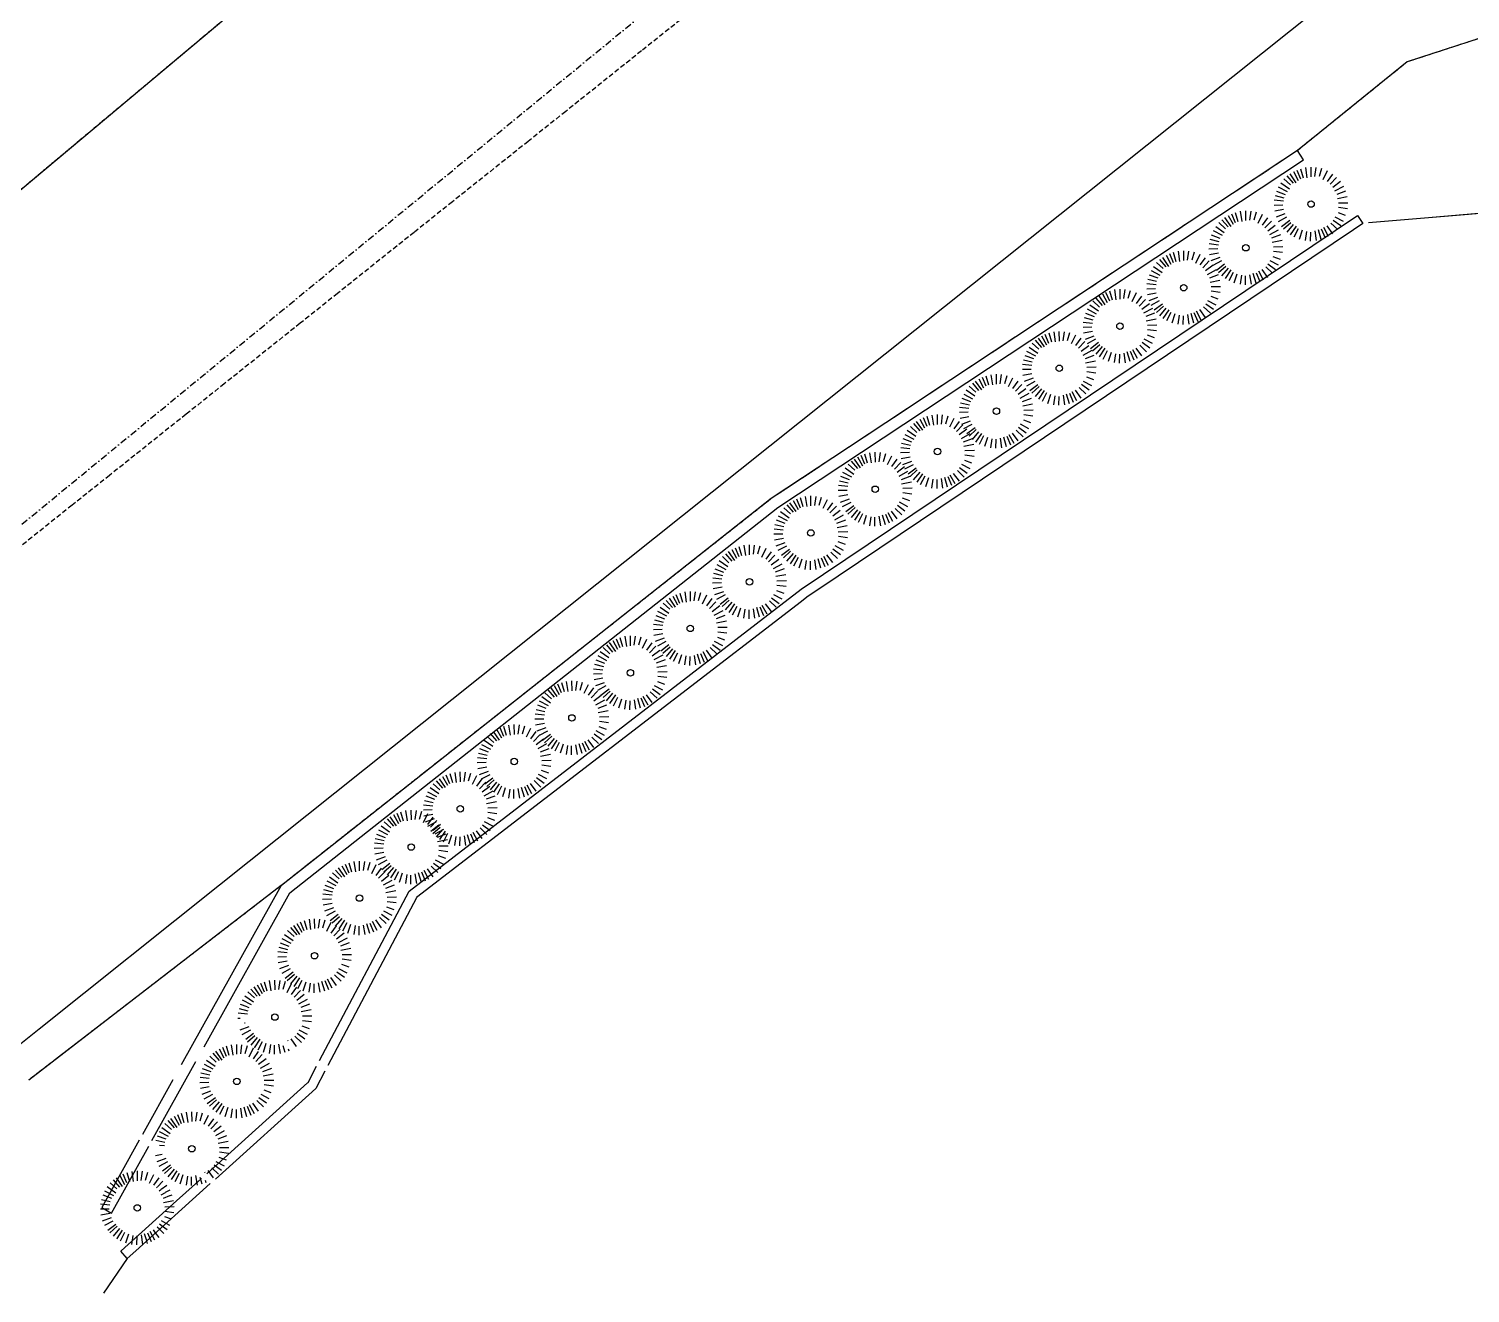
# Model space of a CAD drawing. Header units: inches. Extents: x -5728 to 15181, y 9834 to 15140.
# Drawn here: x 12240 to 13130, y 13302 to 14082 of the extents above; entities that cross this region are included whole.
import ezdxf

# ---------------------------------------------------------------- set-up
doc = ezdxf.new("R2010")
doc.units = ezdxf.units.IN
doc.header["$MEASUREMENT"] = 0
for name, pattern in [('IMPORT-DASHED2 _3_', [4.5, 3, -1.5]), ('IMPORT-HIDDEN2 _3_', [2.25, 1.5, -0.75]), ('IMPORT-SAN', [7.8, 4.2, -1.8, 0, -1.8])]:
    doc.linetypes.add(name, pattern=pattern)
for name, color, linetype, lineweight in [('1810 S Park Street_dwg', 147, 'Continuous', 9), ('V-NODE-PLNT-CNF-E', 147, 'Continuous', 9), ('V-PROP-PRCL', 147, 'Continuous', 9), ('V-ROAD-ASPH-E', 147, 'Continuous', 9), ('V-ROAD-GRVL-E', 147, 'IMPORT-HIDDEN2 _3_', 9), ('V-RWAY-LINE-E', 147, 'IMPORT-DASHED2 _3_', 9), ('V-SSWR-PIPE-E', 147, 'IMPORT-SAN', 9), ('V-SURV-FIGR-E', 147, 'Continuous', 9), ('V-WALL-RTWL-E', 147, 'Continuous', 9)]:
    doc.layers.add(name, color=color, linetype=linetype, lineweight=lineweight)

# ---------------------------------------------------------------- blocks, each defined once
blk = doc.blocks.new('1810 S Park Street_dwg_VAI-TOPO-CNF-1480293-SITE PLAN')
at = {"layer": 'V-NODE-PLNT-CNF-E', "color": 145, "lineweight": 25}
for p, q in [((-3.24, 4.68), (-2.29, 3.31)), ((-2.68, 5.02), (-1.95, 3.65)), ((-2.17, 5.27), (-1.61, 3.91)), ((-1.59, 5.47), (-1.19, 4.07)), ((-0.82, 5.64), (-0.59, 4.07)), ((0, 5.7), (0, 4.18)), ((0.79, 5.64), (0.59, 4.24)), ((1.64, 5.46), (1.27, 4.24)), ((2.55, 5.1), (1.87, 3.74)), ((3.36, 4.6), (2.54, 3.48)), ((-5.02, 2.69), (-3.65, 1.95)), ((-4.63, 3.32), (-3.31, 2.38)), ((-4.14, 3.92), (-3.14, 2.97)), ((-3.67, 4.36), (-2.71, 3.23)), ((3.09, 3.18), (2.97, 3.06)), ((3.97, 4.09), (3.13, 3.22)), ((3.67, 2.76), (3.39, 2.55)), ((4.3, 2.3), (3.65, 1.95)), ((4.56, 3.42), (3.71, 2.79)), ((5.02, 2.69), (4.34, 2.32)), ((-5.66, 0.68), (-4.24, 0.51)), ((-5.53, 1.36), (-4.16, 1.02)), ((-5.32, 2.04), (-3.99, 1.53)), ((4.98, 1.8), (3.99, 1.44)), ((5.6, 1.05), (4.07, 0.76)), ((5.7, 0.11), (4.24, 0.08)), ((5.36, 1.94), (5.02, 1.82)), ((-5.7, -0.11), (-4.33, -0.08)), ((-5.61, -1.01), (-4.24, -0.76)), ((-5.36, -1.94), (-3.99, -1.44)), ((-5.05, -2.64), (-3.73, -1.95)), ((4.43, -2.42), (3.73, -2.04)), ((4.16, -1.36), (5.19, -1.75)), ((5.64, -0.79), (4.24, -0.59)), ((-4.57, -3.4), (-3.31, -2.46)), ((-4.25, -3.79), (-3.14, -2.8)), ((-3.72, -4.31), (-2.71, -3.14)), ((-3.16, -4.69), (-2.29, -3.4)), ((-2.64, -5.05), (-1.95, -3.74)), ((-1.83, -5.39), (-1.36, -3.99)), ((-0.9, -5.62), (-0.68, -4.24)), ((-0.11, -5.7), (-0.08, -4.33)), ((0.8, -5.64), (0.59, -4.16)), ((1.41, -5.1), (1.1, -3.99)), ((1.92, -4.65), (1.61, -3.91)), ((2.3, -4.31), (1.95, -3.65)), ((2.8, -3.87), (2.46, -3.4)), ((3.42, -3.32), (3.05, -2.97)), ((3.88, -2.91), (3.39, -2.55)), ((-3.19, -4.72), (-3.17, -4.71))]:
    blk.add_line(p, q, dxfattribs=at)
at = {"layer": 'V-NODE-PLNT-CNF-E', "color": 153, "lineweight": 25}
for p, q in [((5.19, -1.75), (5.26, -1.78)), ((2.68, -5.02), (2.3, -4.31)), ((3.34, -4.61), (2.8, -3.87)), ((4.08, -3.97), (3.42, -3.32)), ((4.56, -3.42), (3.88, -2.91)), ((5, -2.73), (4.43, -2.42)), ((1.52, -5.49), (1.41, -5.1)), ((2.17, -5.27), (1.92, -4.65))]:
    blk.add_line(p, q, dxfattribs=at)
at = {"layer": 'V-NODE-PLNT-CNF-E', "color": 145, "lineweight": 25}
blk.add_circle((0, 0), 0.5, dxfattribs=at)
blk = doc.blocks.new('1810 S Park Street_dwg_VAI-TOPO-CNF-V8-SITE PLAN')
at = {"layer": 'V-NODE-PLNT-CNF-E', "color": 145, "lineweight": 25}
for p, q in [((-3.24, 4.68), (-2.29, 3.31)), ((-2.68, 5.02), (-1.95, 3.65)), ((-2.17, 5.27), (-1.61, 3.91)), ((-1.59, 5.47), (-1.19, 4.07)), ((-0.82, 5.64), (-0.59, 4.07)), ((0, 5.7), (0, 4.18)), ((0.79, 5.64), (0.59, 4.24)), ((1.64, 5.46), (1.27, 4.24)), ((2.55, 5.1), (1.87, 3.74)), ((3.36, 4.6), (2.54, 3.48)), ((-5.02, 2.69), (-3.65, 1.95)), ((-4.63, 3.32), (-3.31, 2.38)), ((-4.14, 3.92), (-3.14, 2.97)), ((-3.67, 4.36), (-2.71, 3.23)), ((3.97, 4.09), (2.97, 3.06)), ((4.56, 3.42), (3.39, 2.55)), ((5.02, 2.69), (3.65, 1.95)), ((-5.53, 1.36), (-4.16, 1.02)), ((-5.32, 2.04), (-3.99, 1.53)), ((-4.97, 0.6), (-4.24, 0.51)), ((5.36, 1.94), (3.99, 1.44)), ((5.6, 1.05), (4.07, 0.76)), ((5.7, 0.11), (4.24, 0.08)), ((-5.61, -1.01), (-4.58, -0.82)), ((-5.36, -1.94), (-3.99, -1.44)), ((-5.05, -2.64), (-3.73, -1.95)), ((5, -2.73), (3.73, -2.04)), ((4.16, -1.36), (5.26, -1.78)), ((5.64, -0.79), (4.24, -0.59)), ((-4.57, -3.4), (-3.31, -2.46)), ((-4.25, -3.79), (-3.16, -2.82)), ((-3.72, -4.31), (-2.71, -3.14)), ((-3.19, -4.72), (-2.29, -3.4)), ((-2.64, -5.05), (-1.95, -3.74)), ((-1.83, -5.39), (-1.36, -3.99)), ((-0.9, -5.62), (-0.68, -4.24)), ((-0.11, -5.7), (-0.08, -4.33)), ((0.8, -5.64), (0.59, -4.16)), ((1.52, -5.49), (1.23, -4.43)), ((2, -3.74), (1.95, -3.65)), ((3.29, -4.54), (2.46, -3.4)), ((4.08, -3.97), (3.05, -2.97)), ((4.56, -3.42), (3.39, -2.55)), ((2.17, -5.27), (2.04, -4.94))]:
    blk.add_line(p, q, dxfattribs=at)
blk.add_circle((0, 0), 0.5, dxfattribs=at)
blk = doc.blocks.new('1810 S Park Street_dwg_VAI-TOPO-CNF-V9-SITE PLAN')
at = {"layer": 'V-NODE-PLNT-CNF-E', "color": 145, "lineweight": 25}
for p, q in [((-3.24, 4.68), (-2.29, 3.31)), ((-2.68, 5.02), (-1.96, 3.67)), ((-2.17, 5.27), (-1.61, 3.91)), ((-1.59, 5.47), (-1.19, 4.07)), ((-0.82, 5.64), (-0.59, 4.07)), ((0, 5.7), (0, 4.18)), ((0.79, 5.64), (0.59, 4.24)), ((1.64, 5.46), (1.27, 4.24)), ((2.55, 5.1), (1.87, 3.74)), ((3.36, 4.6), (2.54, 3.48)), ((-5.02, 2.69), (-3.65, 1.95)), ((-4.63, 3.32), (-3.31, 2.38)), ((-4.14, 3.92), (-3.14, 2.97)), ((-3.67, 4.36), (-2.71, 3.23)), ((3.97, 4.09), (2.97, 3.06)), ((4.56, 3.42), (3.39, 2.55)), ((5.02, 2.69), (3.65, 1.95)), ((-5.66, 0.68), (-4.24, 0.51)), ((-5.53, 1.36), (-4.16, 1.02)), ((-5.32, 2.04), (-3.99, 1.53)), ((5.36, 1.94), (3.99, 1.44)), ((5.6, 1.05), (4.07, 0.76)), ((5.7, 0.11), (4.24, 0.08)), ((-5.7, -0.11), (-4.33, -0.08)), ((-5.61, -1.01), (-4.24, -0.76)), ((-5.36, -1.94), (-3.99, -1.44)), ((-5.05, -2.64), (-3.73, -1.95)), ((5, -2.73), (3.73, -2.04)), ((4.16, -1.36), (5.26, -1.78)), ((5.64, -0.79), (4.24, -0.59)), ((-4.57, -3.4), (-3.31, -2.46)), ((-4.25, -3.79), (-3.14, -2.8)), ((-3.72, -4.31), (-2.71, -3.14)), ((-3.19, -4.72), (-2.29, -3.4)), ((-2.64, -5.05), (-1.95, -3.74)), ((-1.83, -5.39), (-1.36, -3.99)), ((-0.9, -5.62), (-0.68, -4.24)), ((-0.11, -5.7), (-0.08, -4.33)), ((0.8, -5.64), (0.59, -4.16)), ((1.52, -5.49), (1.1, -3.99)), ((2.17, -5.27), (1.61, -3.91)), ((2.68, -5.02), (1.95, -3.65)), ((3.34, -4.61), (2.46, -3.4)), ((4.08, -3.97), (3.05, -2.97)), ((4.56, -3.42), (3.39, -2.55))]:
    blk.add_line(p, q, dxfattribs=at)
blk.add_circle((0, 0), 0.5, dxfattribs=at)
blk = doc.blocks.new('1810 S Park Street_dwg_VAI-TOPO-CNF-V10-SITE PLAN')
at = {"layer": 'V-NODE-PLNT-CNF-E', "color": 143, "lineweight": 25}
for p, q in [((-3.24, 4.68), (-2.29, 3.31)), ((-2.68, 5.02), (-1.95, 3.65)), ((-2.17, 5.27), (-1.61, 3.91)), ((-1.59, 5.47), (-1.19, 4.07)), ((-0.82, 5.64), (-0.59, 4.07)), ((0, 5.7), (0, 4.18)), ((0.79, 5.64), (0.59, 4.24)), ((1.64, 5.46), (1.27, 4.24)), ((2.55, 5.1), (1.87, 3.74)), ((3.36, 4.6), (2.54, 3.48)), ((-5.02, 2.69), (-3.65, 1.95)), ((-4.63, 3.32), (-3.31, 2.38)), ((-4.14, 3.92), (-3.14, 2.97)), ((-3.67, 4.36), (-2.71, 3.23)), ((3.97, 4.09), (2.97, 3.06)), ((4.56, 3.42), (3.39, 2.55)), ((5.01, 2.68), (3.65, 1.95)), ((-5.66, 0.68), (-4.24, 0.51)), ((-5.53, 1.36), (-4.16, 1.02)), ((-5.32, 2.04), (-4.31, 1.65)), ((-4.28, 1.64), (-3.99, 1.53)), ((5.36, 1.94), (3.99, 1.44)), ((5.6, 1.05), (4.07, 0.76)), ((5.7, 0.11), (4.24, 0.08)), ((-5.7, -0.11), (-5.38, -0.11)), ((5, -2.73), (3.73, -2.04)), ((4.16, -1.36), (5.26, -1.78)), ((5.64, -0.79), (4.24, -0.59)), ((2, -3.75), (1.95, -3.65)), ((3.3, -4.55), (2.46, -3.4)), ((4.08, -3.97), (3.05, -2.97)), ((4.56, -3.42), (3.39, -2.55))]:
    blk.add_line(p, q, dxfattribs=at)
at = {"layer": 'V-NODE-PLNT-CNF-E', "color": 145, "lineweight": 25}
for p, q in [((-5.36, -1.94), (-3.99, -1.44)), ((-5.05, -2.64), (-3.73, -1.95)), ((-4.7, -0.85), (-4.58, -0.83)), ((-4.53, -3.37), (-3.31, -2.46)), ((-4.25, -3.79), (-3.14, -2.8)), ((-3.72, -4.31), (-2.71, -3.14)), ((-3.19, -4.72), (-2.29, -3.4)), ((-2.64, -5.05), (-1.95, -3.74)), ((-1.83, -5.39), (-1.36, -3.99)), ((-0.9, -5.62), (-0.68, -4.24)), ((-0.11, -5.7), (-0.08, -4.33)), ((0.8, -5.64), (0.59, -4.16)), ((1.52, -5.49), (1.23, -4.44)), ((2.17, -5.27), (2.04, -4.95))]:
    blk.add_line(p, q, dxfattribs=at)
at = {"layer": 'V-NODE-PLNT-CNF-E', "color": 143, "lineweight": 25}
blk.add_circle((0, 0), 0.5, dxfattribs=at)
blk = doc.blocks.new('1810 S Park Street_dwg_VAI-TOPO-CNF-V11-SITE PLAN')
at = {"layer": 'V-NODE-PLNT-CNF-E', "color": 143, "lineweight": 25}
for p, q in [((-3.24, 4.68), (-2.29, 3.31)), ((-2.68, 5.02), (-1.95, 3.65)), ((-2.17, 5.27), (-1.61, 3.91)), ((-1.59, 5.47), (-1.19, 4.07)), ((-0.82, 5.64), (-0.59, 4.07)), ((0, 5.7), (0, 4.18)), ((0.79, 5.64), (0.59, 4.24)), ((1.64, 5.46), (1.27, 4.24)), ((2.55, 5.1), (1.87, 3.74)), ((3.36, 4.6), (2.54, 3.48)), ((-5.02, 2.69), (-3.65, 1.95)), ((-4.63, 3.32), (-3.31, 2.38)), ((-4.14, 3.92), (-3.14, 2.97)), ((-3.67, 4.36), (-2.71, 3.23)), ((3.97, 4.09), (2.97, 3.06)), ((4.56, 3.42), (3.39, 2.55)), ((5.02, 2.69), (3.65, 1.95)), ((-5.66, 0.68), (-4.24, 0.51)), ((-5.53, 1.36), (-4.16, 1.02)), ((-5.32, 2.04), (-3.99, 1.53)), ((5.36, 1.94), (3.99, 1.44)), ((5.6, 1.05), (4.07, 0.76)), ((5.7, 0.11), (4.24, 0.08)), ((-5.7, -0.11), (-4.33, -0.08)), ((-5.61, -1.01), (-4.24, -0.76)), ((-5.36, -1.94), (-3.99, -1.44)), ((-5.05, -2.64), (-3.73, -1.95)), ((5, -2.73), (3.73, -2.04)), ((4.16, -1.36), (5.26, -1.78)), ((5.64, -0.79), (4.24, -0.59)), ((-4.57, -3.4), (-3.31, -2.46)), ((-4.25, -3.79), (-3.14, -2.8)), ((-3.72, -4.31), (-2.71, -3.14)), ((-3.19, -4.72), (-2.29, -3.4)), ((-2.64, -5.05), (-1.95, -3.74)), ((-1.83, -5.39), (-1.36, -3.99)), ((-0.9, -5.62), (-0.68, -4.24)), ((-0.11, -5.7), (-0.08, -4.33)), ((0.8, -5.64), (0.59, -4.16)), ((1.52, -5.49), (1.1, -3.99)), ((2.17, -5.27), (1.61, -3.91)), ((2.68, -5.02), (1.95, -3.65)), ((3.34, -4.61), (2.46, -3.4)), ((4.08, -3.97), (3.05, -2.97)), ((4.56, -3.42), (3.39, -2.55))]:
    blk.add_line(p, q, dxfattribs=at)
blk.add_circle((0, 0), 0.5, dxfattribs=at)
blk = doc.blocks.new('1810 S Park Street_dwg_VAI-TOPO-CNF-V12-SITE PLAN')
at = {"layer": 'V-NODE-PLNT-CNF-E', "color": 143, "lineweight": 25}
for p, q in [((-3.24, 4.68), (-2.29, 3.31)), ((-2.68, 5.02), (-1.95, 3.65)), ((-2.17, 5.27), (-1.61, 3.91)), ((-1.59, 5.47), (-1.19, 4.07)), ((-0.82, 5.64), (-0.59, 4.07)), ((0, 5.7), (0, 4.18)), ((0.79, 5.64), (0.59, 4.24)), ((1.64, 5.46), (1.27, 4.24)), ((2.55, 5.1), (1.87, 3.74)), ((3.36, 4.6), (2.54, 3.48)), ((-5.02, 2.69), (-3.65, 1.95)), ((-4.63, 3.32), (-3.31, 2.38)), ((-4.14, 3.92), (-3.14, 2.97)), ((-3.67, 4.36), (-2.71, 3.23)), ((3.97, 4.09), (2.97, 3.06)), ((4.56, 3.42), (3.39, 2.55)), ((5.02, 2.69), (3.65, 1.95)), ((-5.66, 0.68), (-4.24, 0.51)), ((-5.53, 1.36), (-4.16, 1.02)), ((-5.32, 2.04), (-3.99, 1.53)), ((5.36, 1.94), (3.99, 1.44)), ((5.6, 1.05), (4.07, 0.76)), ((5.7, 0.11), (4.24, 0.08)), ((-5.7, -0.11), (-4.33, -0.08)), ((-5.61, -1.01), (-4.24, -0.76)), ((-5.36, -1.94), (-3.99, -1.44)), ((-5.05, -2.64), (-3.73, -1.95)), ((5, -2.73), (3.73, -2.04)), ((4.16, -1.36), (5.26, -1.78)), ((5.64, -0.79), (4.24, -0.59)), ((-4.57, -3.4), (-3.31, -2.46)), ((-4.25, -3.79), (-3.14, -2.8)), ((-3.7, -4.28), (-2.71, -3.14)), ((-3.17, -4.7), (-2.29, -3.4)), ((-2.64, -5.05), (-1.95, -3.74)), ((-1.83, -5.39), (-1.36, -3.99)), ((-0.9, -5.62), (-0.68, -4.24)), ((-0.11, -5.7), (-0.08, -4.33)), ((0.8, -5.64), (0.59, -4.16)), ((1.52, -5.49), (1.1, -3.99)), ((2.17, -5.27), (1.61, -3.91)), ((2.68, -5.02), (1.95, -3.65)), ((3.34, -4.61), (2.46, -3.4)), ((4.08, -3.97), (3.05, -2.97)), ((4.56, -3.42), (3.39, -2.55))]:
    blk.add_line(p, q, dxfattribs=at)
blk.add_circle((0, 0), 0.5, dxfattribs=at)
blk = doc.blocks.new('1810 S Park Street_dwg_VAI-TOPO-CNF-V13-SITE PLAN')
at = {"layer": 'V-NODE-PLNT-CNF-E', "color": 143, "lineweight": 25}
for p, q in [((-3.24, 4.68), (-2.29, 3.31)), ((-2.68, 5.02), (-1.95, 3.65)), ((-2.17, 5.27), (-1.61, 3.91)), ((-1.59, 5.47), (-1.19, 4.07)), ((-0.82, 5.64), (-0.59, 4.07)), ((0, 5.7), (0, 4.18)), ((0.79, 5.64), (0.59, 4.24)), ((1.64, 5.46), (1.27, 4.24)), ((2.55, 5.1), (1.87, 3.74)), ((3.36, 4.6), (2.54, 3.48)), ((-5.02, 2.69), (-3.65, 1.95)), ((-4.63, 3.32), (-3.31, 2.38)), ((-4.14, 3.92), (-3.14, 2.97)), ((-3.67, 4.36), (-2.71, 3.23)), ((3.97, 4.09), (2.97, 3.06)), ((4.56, 3.42), (3.39, 2.55)), ((5.02, 2.69), (3.65, 1.95)), ((-5.66, 0.68), (-4.24, 0.51)), ((-5.53, 1.36), (-4.16, 1.02)), ((-5.32, 2.04), (-3.99, 1.53)), ((5.36, 1.94), (3.99, 1.44)), ((5.6, 1.05), (4.07, 0.76)), ((5.7, 0.11), (4.24, 0.08)), ((-5.7, -0.11), (-4.33, -0.08)), ((-5.61, -1.01), (-4.24, -0.76)), ((-5.36, -1.94), (-3.99, -1.44)), ((-5.05, -2.64), (-3.73, -1.95)), ((5, -2.73), (3.73, -2.04)), ((4.16, -1.36), (5.26, -1.78)), ((5.64, -0.79), (4.24, -0.59)), ((-4.57, -3.4), (-3.31, -2.46)), ((-4.25, -3.79), (-3.14, -2.8)), ((-3.72, -4.31), (-2.71, -3.14)), ((-3.19, -4.72), (-2.29, -3.4)), ((-2.64, -5.05), (-1.95, -3.74)), ((-1.83, -5.39), (-1.36, -3.99)), ((-0.9, -5.62), (-0.68, -4.24)), ((-0.11, -5.7), (-0.08, -4.33)), ((0.8, -5.64), (0.59, -4.16)), ((1.52, -5.49), (1.1, -3.99)), ((2.17, -5.27), (1.61, -3.91)), ((2.68, -5.02), (1.95, -3.65)), ((3.34, -4.61), (2.46, -3.4)), ((4.08, -3.97), (3.05, -2.97)), ((4.56, -3.42), (3.39, -2.55))]:
    blk.add_line(p, q, dxfattribs=at)
blk.add_circle((0, 0), 0.5, dxfattribs=at)
blk = doc.blocks.new('1810 S Park Street_dwg_VAI-TOPO-CNF-V14-SITE PLAN')
at = {"layer": 'V-NODE-PLNT-CNF-E', "color": 143, "lineweight": 25}
for p, q in [((-3.24, 4.68), (-2.29, 3.31)), ((-2.68, 5.02), (-1.95, 3.65)), ((-2.17, 5.27), (-1.61, 3.91)), ((-1.59, 5.47), (-1.19, 4.07)), ((-0.82, 5.64), (-0.59, 4.07)), ((0, 5.7), (0, 4.18)), ((0.79, 5.64), (0.59, 4.24)), ((1.64, 5.46), (1.27, 4.24)), ((2.55, 5.1), (1.87, 3.74)), ((3.36, 4.6), (2.54, 3.48)), ((-5.02, 2.69), (-3.65, 1.95)), ((-4.63, 3.32), (-3.31, 2.38)), ((-4.14, 3.92), (-3.14, 2.97)), ((-3.67, 4.36), (-2.71, 3.23)), ((3.97, 4.09), (2.97, 3.06)), ((4.56, 3.42), (3.39, 2.55)), ((5.02, 2.69), (3.65, 1.95)), ((-5.66, 0.68), (-4.24, 0.51)), ((-5.53, 1.36), (-4.16, 1.02)), ((-5.32, 2.04), (-3.99, 1.53)), ((5.36, 1.94), (3.99, 1.44)), ((5.6, 1.05), (4.07, 0.76)), ((5.7, 0.11), (4.24, 0.08)), ((-5.7, -0.11), (-4.33, -0.08)), ((-5.61, -1.01), (-4.24, -0.76)), ((-5.36, -1.94), (-3.99, -1.44)), ((-5.05, -2.64), (-3.73, -1.95)), ((5, -2.73), (3.73, -2.04)), ((4.16, -1.36), (5.26, -1.78)), ((5.64, -0.79), (4.24, -0.59)), ((-4.57, -3.4), (-3.31, -2.46)), ((-4.25, -3.79), (-3.14, -2.8)), ((-3.72, -4.31), (-2.71, -3.14)), ((-3.19, -4.72), (-2.29, -3.4)), ((-2.64, -5.05), (-1.95, -3.74)), ((-1.83, -5.39), (-1.36, -3.99)), ((-0.9, -5.62), (-0.68, -4.24)), ((-0.11, -5.7), (-0.08, -4.33)), ((0.8, -5.64), (0.59, -4.16)), ((1.51, -5.45), (1.1, -3.99)), ((2.17, -5.27), (1.61, -3.91)), ((2.68, -5.02), (1.95, -3.65)), ((3.34, -4.61), (2.46, -3.4)), ((4.08, -3.97), (3.05, -2.97)), ((4.56, -3.42), (3.39, -2.55))]:
    blk.add_line(p, q, dxfattribs=at)
blk.add_circle((0, 0), 0.5, dxfattribs=at)
blk = doc.blocks.new('1810 S Park Street_dwg_VAI-TOPO-CNF-V15-SITE PLAN')
at = {"layer": 'V-NODE-PLNT-CNF-E', "color": 143, "lineweight": 25}
for p, q in [((-3.24, 4.68), (-2.29, 3.31)), ((-2.68, 5.02), (-1.95, 3.65)), ((-2.17, 5.27), (-1.61, 3.91)), ((-1.59, 5.47), (-1.19, 4.07)), ((-0.82, 5.64), (-0.59, 4.07)), ((0, 5.7), (0, 4.18)), ((0.79, 5.64), (0.59, 4.24)), ((1.64, 5.46), (1.27, 4.24)), ((2.55, 5.1), (1.87, 3.74)), ((3.36, 4.6), (2.54, 3.48)), ((-5.02, 2.69), (-3.65, 1.95)), ((-4.63, 3.32), (-3.31, 2.38)), ((-4.14, 3.92), (-3.14, 2.97)), ((-3.67, 4.36), (-2.71, 3.23)), ((3.97, 4.09), (2.97, 3.06)), ((4.56, 3.42), (3.39, 2.55)), ((5.02, 2.69), (3.65, 1.95)), ((-5.66, 0.68), (-4.24, 0.51)), ((-5.53, 1.36), (-4.16, 1.02)), ((-5.32, 2.04), (-3.99, 1.53)), ((5.36, 1.94), (3.99, 1.44)), ((5.6, 1.05), (4.07, 0.76)), ((5.7, 0.11), (4.24, 0.08)), ((-5.7, -0.11), (-4.33, -0.08)), ((-5.61, -1.01), (-4.24, -0.76)), ((-5.36, -1.94), (-3.99, -1.44)), ((-5.05, -2.64), (-3.73, -1.95)), ((5, -2.73), (3.73, -2.04)), ((4.16, -1.36), (5.26, -1.78)), ((5.64, -0.79), (4.24, -0.59)), ((-4.57, -3.4), (-3.31, -2.46)), ((-4.25, -3.79), (-3.14, -2.8)), ((-3.72, -4.31), (-2.71, -3.14)), ((-3.19, -4.72), (-2.29, -3.4)), ((-2.64, -5.05), (-1.95, -3.74)), ((-1.83, -5.39), (-1.36, -3.99)), ((-0.9, -5.62), (-0.68, -4.24)), ((-0.11, -5.7), (-0.08, -4.33)), ((0.8, -5.64), (0.59, -4.16)), ((1.52, -5.49), (1.1, -3.99)), ((2.17, -5.27), (1.61, -3.91)), ((2.68, -5.02), (1.95, -3.65)), ((3.34, -4.61), (2.46, -3.4)), ((4.08, -3.97), (3.06, -2.98)), ((4.56, -3.42), (3.39, -2.55))]:
    blk.add_line(p, q, dxfattribs=at)
blk.add_circle((0, 0), 0.5, dxfattribs=at)
blk = doc.blocks.new('1810 S Park Street_dwg_VAI-TOPO-CNF-V16-SITE PLAN')
at = {"layer": 'V-NODE-PLNT-CNF-E', "color": 143, "lineweight": 25}
for p, q in [((-3.24, 4.68), (-2.29, 3.31)), ((-2.68, 5.02), (-1.95, 3.65)), ((-2.17, 5.27), (-1.61, 3.91)), ((-1.59, 5.47), (-1.19, 4.07)), ((-0.82, 5.64), (-0.59, 4.07)), ((0, 5.7), (0, 4.18)), ((0.79, 5.64), (0.59, 4.24)), ((1.64, 5.46), (1.27, 4.24)), ((2.55, 5.1), (1.87, 3.74)), ((3.36, 4.6), (2.54, 3.48)), ((-5.02, 2.69), (-3.65, 1.95)), ((-4.63, 3.32), (-3.31, 2.38)), ((-4.14, 3.92), (-3.14, 2.97)), ((-3.67, 4.36), (-2.71, 3.23)), ((3.97, 4.09), (2.97, 3.06)), ((4.56, 3.42), (3.39, 2.55)), ((5.01, 2.68), (3.65, 1.95)), ((-5.66, 0.68), (-4.24, 0.51)), ((-5.53, 1.36), (-4.16, 1.02)), ((-5.32, 2.04), (-3.99, 1.53)), ((5.36, 1.94), (3.99, 1.44)), ((5.6, 1.05), (4.07, 0.76)), ((5.7, 0.11), (4.24, 0.08)), ((-5.7, -0.11), (-4.33, -0.08)), ((-5.61, -1.01), (-4.24, -0.76)), ((-5.36, -1.94), (-3.99, -1.44)), ((-5.05, -2.64), (-3.73, -1.95)), ((5, -2.73), (3.73, -2.04)), ((4.16, -1.36), (5.26, -1.78)), ((5.64, -0.79), (4.24, -0.59)), ((-4.57, -3.4), (-3.31, -2.46)), ((-4.25, -3.79), (-3.14, -2.8)), ((-3.72, -4.31), (-2.71, -3.14)), ((-3.19, -4.72), (-2.29, -3.4)), ((-2.64, -5.05), (-1.95, -3.74)), ((-1.83, -5.39), (-1.36, -3.99)), ((-0.9, -5.62), (-0.68, -4.24)), ((-0.11, -5.7), (-0.08, -4.33)), ((0.8, -5.64), (0.59, -4.16)), ((1.52, -5.49), (1.1, -3.99)), ((2.17, -5.27), (1.61, -3.91)), ((2.68, -5.02), (1.95, -3.65)), ((3.34, -4.61), (2.46, -3.4)), ((4.08, -3.97), (3.05, -2.97)), ((4.56, -3.42), (3.39, -2.55))]:
    blk.add_line(p, q, dxfattribs=at)
blk.add_circle((0, 0), 0.5, dxfattribs=at)
blk = doc.blocks.new('1810 S Park Street_dwg-1419150-SITE PLAN')
at = {"layer": 'V-PROP-PRCL', "color": 143, "lineweight": 25}
for p, q in [((9820227.57, 5672671.99), (9820115.59, 5672584.12)), ((9820115.57, 5672584.11), (9820085.35, 5672560.39))]:
    blk.add_line(p, q, dxfattribs=at)
at = {"layer": 'V-PROP-PRCL', "color": 8, "lineweight": 25, "flags": 128}
blk.add_lwpolyline([(9821536.62, 5673451.95), (9821342.91, 5673547.18), (9820227.68, 5672672.08)], dxfattribs=at)
at = {"layer": 'V-ROAD-ASPH-E', "color": 253, "lineweight": 25}
for p, q in [((9820974.5, 5673077.5), (9820939.8, 5673074.83)), ((9821031.02, 5673081.86), (9820974.5, 5673077.5)), ((9820930.48, 5673070.72), (9820610.88, 5672859.61)), ((9820936.28, 5673074.56), (9820930.48, 5673070.72)), ((9820610.88, 5672859.61), (9820591.49, 5672846.8)), ((9820588.1, 5672844.23), (9820349.15, 5672663.34)), ((9820591.49, 5672846.8), (9820588.1, 5672844.23)), ((9820349.07, 5672663.19), (9820293.6, 5672560.16)), ((9820174.1, 5672446.87), (9820168.82, 5672442.19))]:
    blk.add_line(p, q, dxfattribs=at)
at = {"layer": 'V-ROAD-ASPH-E', "color": 8, "lineweight": 25}
for p, q in [((9820291.7, 5672556.63), (9820285.99, 5672546.02)), ((9820285.99, 5672546.02), (9820223.54, 5672490.68)), ((9820220.42, 5672487.91), (9820174.1, 5672446.87)), ((9820168.82, 5672442.19), (9820154.04, 5672420.85))]:
    blk.add_line(p, q, dxfattribs=at)
at = {"layer": 'V-ROAD-GRVL-E', "color": 253, "lineweight": 25}
for p, q in [((9820328.76, 5673283.55), (9819794.74, 5672843.72)), ((9821010.23, 5673188.53), (9820964.44, 5673173.98)), ((9820964.44, 5673173.98), (9820910.29, 5673130.93)), ((9820910.29, 5673130.93), (9820896.4, 5673119.88)), ((9820896.4, 5673119.88), (9820627.59, 5672945.22)), ((9820627.59, 5672945.22), (9820570, 5672907.79)), ((9820570, 5672907.79), (9820345.43, 5672733.43))]:
    blk.add_line(p, q, dxfattribs=at)
at = {"layer": 'V-ROAD-GRVL-E', "color": 143, "lineweight": 25}
for p, q in [((9820345.43, 5672733.43), (9820265.74, 5672671.55)), ((9820265.7, 5672671.52), (9820108.98, 5672552.76))]:
    blk.add_line(p, q, dxfattribs=at)
at = {"layer": 'V-RWAY-LINE-E', "color": 8, "lineweight": 25}
for p, q in [((9820516.33, 5673203.64), (9820492.12, 5673184.65)), ((9820492.12, 5673184.65), (9820445.07, 5673147.72)), ((9820445.07, 5673147.72), (9820421.76, 5673129.43)), ((9820421.76, 5673129.43), (9820374.7, 5673092.51)), ((9820374.7, 5673092.51), (9820350.95, 5673073.87)), ((9820350.95, 5673073.87), (9820303.44, 5673036.59)), ((9820303.44, 5673036.59), (9820280.14, 5673018.3)), ((9820280.14, 5673018.3), (9820233.08, 5672981.38)), ((9820233.08, 5672981.38), (9820209.32, 5672962.74)), ((9820209.32, 5672962.74), (9820161.82, 5672925.46)), ((9820161.82, 5672925.46), (9820138.51, 5672907.17)), ((9820138.51, 5672907.17), (9820091.45, 5672870.25))]:
    blk.add_line(p, q, dxfattribs=at)
at = {"layer": 'V-SSWR-PIPE-E', "color": 8, "lineweight": 25}
blk.add_line((9819683.52, 5672553.26), (9821317.38, 5673873.14), dxfattribs=at)
at = {"layer": 'V-SURV-FIGR-E', "color": 253, "lineweight": 25}
for p, q in [((9820328.76, 5673283.55), (9819794.74, 5672843.72)), ((9821010.23, 5673188.53), (9820964.44, 5673173.98)), ((9820964.44, 5673173.98), (9820910.29, 5673130.93)), ((9820910.29, 5673130.93), (9820896.4, 5673119.88)), ((9820896.4, 5673119.88), (9820627.59, 5672945.22)), ((9820896.4, 5673119.88), (9820627.59, 5672945.22)), ((9820974.5, 5673077.5), (9820939.8, 5673074.83)), ((9820930.48, 5673070.72), (9820610.88, 5672859.61)), ((9820936.28, 5673074.56), (9820930.48, 5673070.72)), ((9820627.59, 5672945.22), (9820570, 5672907.79)), ((9820627.59, 5672945.22), (9820570, 5672907.79)), ((9820570, 5672907.79), (9820345.43, 5672733.43)), ((9820570, 5672907.79), (9820345.43, 5672733.43)), ((9820610.88, 5672859.61), (9820591.49, 5672846.8)), ((9820588.1, 5672844.23), (9820349.15, 5672663.34)), ((9820591.49, 5672846.8), (9820588.1, 5672844.23)), ((9820349.07, 5672663.19), (9820293.6, 5672560.16)), ((9820174.1, 5672446.87), (9820168.82, 5672442.19))]:
    blk.add_line(p, q, dxfattribs=at)
at = {"layer": 'V-SURV-FIGR-E', "color": 143, "lineweight": 25}
for p, q in [((9820345.43, 5672733.43), (9820265.74, 5672671.55)), ((9820345.43, 5672733.43), (9820265.74, 5672671.55)), ((9820265.7, 5672671.52), (9820108.98, 5672552.76)), ((9820265.72, 5672671.51), (9820203.11, 5672561.28))]:
    blk.add_line(p, q, dxfattribs=at)
at = {"layer": 'V-SURV-FIGR-E', "color": 145, "lineweight": 25}
for p, q in [((9820197.9, 5672552.11), (9820178.81, 5672518.5)), ((9820176.83, 5672515.02), (9820153.32, 5672473.63))]:
    blk.add_line(p, q, dxfattribs=at)
at = {"layer": 'V-SURV-FIGR-E', "color": 8, "lineweight": 25}
for p, q in [((9820291.7, 5672556.63), (9820285.99, 5672546.02)), ((9820285.99, 5672546.02), (9820223.54, 5672490.68)), ((9820220.42, 5672487.91), (9820174.1, 5672446.87))]:
    blk.add_line(p, q, dxfattribs=at)
at = {"layer": 'V-SURV-FIGR-E', "color": 253, "lineweight": 25, "flags": 128}
blk.add_lwpolyline([(9821050.6, 5673174.35), (9821031.02, 5673081.86), (9820974.5, 5673077.5)], dxfattribs=at)
at = {"layer": 'V-WALL-RTWL-E', "color": 253, "lineweight": 25}
for p, q in [((9820896.4, 5673119.88), (9820627.59, 5672945.22)), ((9820930.48, 5673070.72), (9820610.88, 5672859.61)), ((9820936.28, 5673074.56), (9820930.48, 5673070.72)), ((9820627.59, 5672945.22), (9820570, 5672907.79)), ((9820570, 5672907.79), (9820345.43, 5672733.43)), ((9820610.88, 5672859.61), (9820591.49, 5672846.8)), ((9820588.1, 5672844.23), (9820349.15, 5672663.34)), ((9820591.49, 5672846.8), (9820588.1, 5672844.23)), ((9820349.07, 5672663.19), (9820293.6, 5672560.16)), ((9820174.1, 5672446.87), (9820168.82, 5672442.19))]:
    blk.add_line(p, q, dxfattribs=at)
at = {"layer": 'V-WALL-RTWL-E', "color": 143, "lineweight": 25}
for p, q in [((9820345.43, 5672733.43), (9820265.74, 5672671.55)), ((9820265.72, 5672671.51), (9820203.11, 5672561.28))]:
    blk.add_line(p, q, dxfattribs=at)
at = {"layer": 'V-WALL-RTWL-E', "color": 145, "lineweight": 25}
for p, q in [((9820184.62, 5672514.89), (9820212.09, 5672563.25)), ((9820197.9, 5672552.11), (9820178.81, 5672518.5)), ((9820218.23, 5672493.99), (9820280.91, 5672549.53)), ((9820159.27, 5672470.25), (9820182.64, 5672511.41)), ((9820199.53, 5672477.42), (9820215.1, 5672491.22)), ((9820165.05, 5672446.87), (9820199.48, 5672477.37))]:
    blk.add_line(p, q, dxfattribs=at)
at = {"layer": 'V-WALL-RTWL-E', "color": 8, "lineweight": 25}
for p, q in [((9820291.7, 5672556.63), (9820285.99, 5672546.02)), ((9820285.99, 5672546.02), (9820223.54, 5672490.68)), ((9820220.42, 5672487.91), (9820174.1, 5672446.87)), ((9820168.82, 5672442.19), (9820164.84, 5672446.68))]:
    blk.add_line(p, q, dxfattribs=at)
at = {"layer": 'V-WALL-RTWL-E', "color": 153, "lineweight": 25}
blk.add_line((9820164.84, 5672446.68), (9820165.05, 5672446.87), dxfattribs=at)
at = {"layer": 'V-WALL-RTWL-E', "color": 143, "lineweight": 25, "flags": 128}
for points in [[(9820217.3, 5672572.42), (9820271.01, 5672666.98), (9820573.96, 5672902.21), (9820900.12, 5673114.14), (9820896.4, 5673119.88)], [(9820288.5, 5672563.33), (9820344.48, 5672667.33), (9820588.02, 5672851.7), (9820932.98, 5673079.56), (9820936.28, 5673074.56)]]:
    blk.add_lwpolyline(points, dxfattribs=at)
at = {"layer": 'V-WALL-RTWL-E', "color": 145, "lineweight": 25, "flags": 128}
for points in [[(9820280.99, 5672549.6), (9820281.21, 5672549.8), (9820286.6, 5672559.8)], [(9820176.83, 5672515.02), (9820153.32, 5672473.63), (9820159.27, 5672470.25)]]:
    blk.add_lwpolyline(points, dxfattribs=at)
at = {"xscale": 4, "yscale": 4, "zscale": 4}
for name, p in [('1810 S Park Street_dwg_VAI-TOPO-CNF-V16-SITE PLAN', (9820904.46, 5673086.8)), ('1810 S Park Street_dwg_VAI-TOPO-CNF-V15-SITE PLAN', (9820864.05, 5673060.17)), ('1810 S Park Street_dwg_VAI-TOPO-CNF-V11-SITE PLAN', (9820825.48, 5673035.84)), ('1810 S Park Street_dwg_VAI-TOPO-CNF-V11-SITE PLAN', (9820785.98, 5673012.43)), ('1810 S Park Street_dwg_VAI-TOPO-CNF-V11-SITE PLAN', (9820748.33, 5672986.72)), ('1810 S Park Street_dwg_VAI-TOPO-CNF-V11-SITE PLAN', (9820709.29, 5672960.55)), ('1810 S Park Street_dwg_VAI-TOPO-CNF-V11-SITE PLAN', (9820672.74, 5672935.97)), ('1810 S Park Street_dwg_VAI-TOPO-CNF-V11-SITE PLAN', (9820634.17, 5672913.02)), ('1810 S Park Street_dwg_VAI-TOPO-CNF-V14-SITE PLAN', (9820594.21, 5672886.39)), ('1810 S Park Street_dwg_VAI-TOPO-CNF-V13-SITE PLAN', (9820556.1, 5672856.55)), ('1810 S Park Street_dwg_VAI-TOPO-CNF-V11-SITE PLAN', (9820519.36, 5672828.09)), ('1810 S Park Street_dwg_VAI-TOPO-CNF-V11-SITE PLAN', (9820482.16, 5672801)), ('1810 S Park Street_dwg_VAI-TOPO-CNF-V11-SITE PLAN', (9820445.88, 5672773.45)), ('1810 S Park Street_dwg_VAI-TOPO-CNF-V11-SITE PLAN', (9820410.07, 5672746.82)), ('1810 S Park Street_dwg_VAI-TOPO-CNF-V11-SITE PLAN', (9820376.54, 5672717.9)), ('1810 S Park Street_dwg_VAI-TOPO-CNF-V12-SITE PLAN', (9820346.08, 5672694.58)), ('1810 S Park Street_dwg_VAI-TOPO-CNF-V11-SITE PLAN', (9820313.93, 5672663.36)), ('1810 S Park Street_dwg_VAI-TOPO-CNF-V11-SITE PLAN', (9820285.92, 5672628.01)), ('1810 S Park Street_dwg_VAI-TOPO-CNF-V10-SITE PLAN', (9820261.12, 5672590.36)), ('1810 S Park Street_dwg_VAI-TOPO-CNF-V9-SITE PLAN', (9820237.25, 5672550.88)), ('1810 S Park Street_dwg_VAI-TOPO-CNF-V8-SITE PLAN', (9820209.23, 5672509.56)), ('1810 S Park Street_dwg_VAI-TOPO-CNF-1480293-SITE PLAN', (9820175.25, 5672473.29))]:
    blk.add_blockref(name, p, dxfattribs=at)

msp = doc.modelspace()

# ---------------------------------------------------------------- block references
at = {"layer": '1810 S Park Street_dwg', "color": 165, "lineweight": 25, "rotation": 0.4679201117280023}
msp.add_blockref('1810 S Park Street_dwg-1419150-SITE PLAN', (-9761215.27, -5739127.37), dxfattribs=at)

doc.saveas('drawing.dxf')
